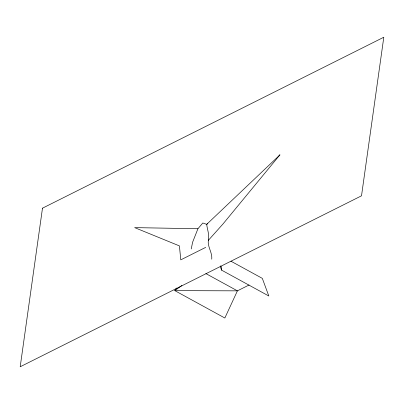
<?xml version="1.0" encoding="UTF-8"?>
<svg xmlns="http://www.w3.org/2000/svg" width="404" height="404" viewBox="0 0 404 404"><rect width="100%" height="100%" fill="white"/><g stroke="black" fill="none" stroke-linecap="round" stroke-linejoin="round"><path stroke-width="0.61" d="M211.757 259.191C212.443 252.52 207.484 247.056 208.307 240.39C209.732 234.86 207.232 229.78 206.712 224.341L279.901 154.883L279.108 155.858M191.243 248.935L192.617 242.193L197.93 228.74L202.823 222.988L206.712 224.341L207.747 223.619M176.528 288.027L174.811 290.627L224.846 318.019L237.416 290.845L249.036 285.022M279.901 154.883L222.846 224.144L208.307 240.39M181.856 285.487L174.811 290.627L237.416 290.845L205.894 273.594M205.697 247.374L180.79 259.853L179.416 245.895L134.663 227.624L197.93 228.74M230.987 261.216L262.322 278.371L268.811 295.991L221.584 270.135L220.306 266.675M220.326 265.918L221.281 266.665L221.584 270.135M42.486 208.181L20.2 366.766L361.514 195.819L383.8 37.234L42.486 208.181"/></g></svg>
